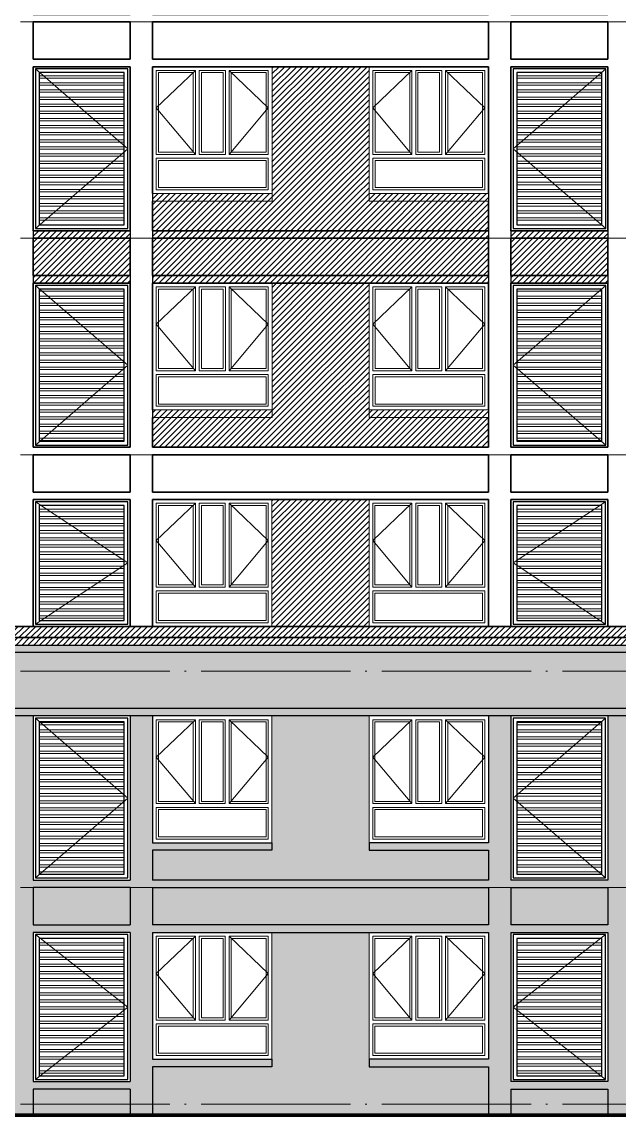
# Model space of a CAD drawing. Extents: x -518115 to 389031, y -231062 to 1628073.
# Drawn here: x 21817 to 29817, y 123274 to 137949 of the extents above; entities that cross this region are included whole.
import ezdxf

# ---------------------------------------------------------------- set-up
doc = ezdxf.new("R2010")
doc.units = 0
doc.header["$LTSCALE"] = 1000
doc.header["$MEASUREMENT"] = 0
doc.linetypes.add('DOTE', pattern=[2.42, 2, -0.2, 0.02, -0.2])
for name, color, linetype in [('3-剖面填充（细）', 250, 'Continuous'), ('5-平立面看线1', 45, 'Continuous'), ('看线', 251, 'Continuous')]:
    doc.layers.add(name, color=color, linetype=linetype)
for name, color, linetype, lineweight in [('DOTE', 19, 'DOTE', 9), ('WINDOW', 144, 'Continuous', 15), ('立面-中轮廓线', 213, 'Continuous', 35), ('立面-普通轮廓', 7, 'Continuous', 18), ('立面-窗', 129, 'Continuous', 30), ('立面-窗开启线', 250, 'Continuous', 13)]:
    doc.layers.add(name, color=color, linetype=linetype, lineweight=lineweight)
pattern_1 = [(45, (-407300, 91072.64), (-39.2886205, 39.2886205), [])]
pattern_2 = [(45, (0, 0), (-39.2886205, 39.2886205), [])]
pattern_3 = [(180, (-1300, -2250.04), (-7e-15, -95.25), []), (180, (-1331.75, -2218.29), (-7e-15, -95.25), [])]
pattern_4 = [(180, (-7e-10, -2250.04), (-7e-15, -95.25), []), (180, (-31.75, -2218.29), (-7e-15, -95.25), [])]

# ---------------------------------------------------------------- blocks, each defined once
blk = doc.blocks.new('GHFHTFHFTHF')
at = {"layer": '3-剖面填充（细）'}
h = blk.add_hatch(dxfattribs=at)
h.set_pattern_fill('ANSI31', color=256, scale=35)
h.set_pattern_definition(pattern_2)
h.paths.add_polyline_path([(432467, 44576), (433767, 44576), (433767, 46276), (432467, 46276)])
h = blk.add_hatch(dxfattribs=at)
h.set_pattern_fill('ANSI31', color=256, scale=35)
h.set_pattern_definition(pattern_2)
h.paths.add_polyline_path([(430867, 44076), (435367, 44076), (435367, 44576), (430867, 44576)])
for p, q in [((430867, 44576), (430867, 44476)), ((430867, 44476), (430867, 44076)), ((435367, 44576), (435367, 44476))]:
    blk.add_line(p, q, dxfattribs=at)
blk = doc.blocks.new('A$C36833A54')
at = {"layer": '立面-窗开启线', "ltscale": 0.5, "true_color": 0x88471b}
h = blk.add_hatch(dxfattribs=at)
h.set_pattern_fill('ANSI32', color=36, scale=20, angle=135)
h.set_pattern_definition(pattern_3)
edge = h.paths.add_edge_path()
edge.add_line((-80, -41), (-80, -1920))
edge.add_line((-80, -1920), (-1213, -1920))
edge.add_line((-1220, -1920), (-1220, -80))
edge.add_line((-1220, -80), (-80, -80))
at = {"layer": '立面-普通轮廓'}
blk.add_lwpolyline([(-1300, -2000), (0, -2000), (0, 0), (-1300, 0)], close=True, dxfattribs=at)
at = {"layer": '立面-窗'}
for points in [[(-1270, -1970), (-30, -1970), (-30, -30), (-1270, -30)], [(-1220, -1920), (-80, -1920), (-80, -80), (-1220, -80)]]:
    blk.add_lwpolyline(points, close=True, dxfattribs=at)
at = {"layer": '立面-窗开启线', "ltscale": 0.5}
blk.add_lwpolyline([(-1270, -30), (-30, -1000), (-1270, -1970)], dxfattribs=at)
blk = doc.blocks.new('A$C2EEC76F5')
at = {"layer": '立面-窗开启线', "ltscale": 0.5, "true_color": 0x88471b}
h = blk.add_hatch(dxfattribs=at)
h.set_pattern_fill('ANSI32', color=36, scale=20, angle=135)
h.set_pattern_definition(pattern_3)
edge = h.paths.add_edge_path()
edge.add_line((-80, -41), (-80, -1920))
edge.add_line((-80, -1920), (-1213, -1920))
edge.add_line((-1220, -1920), (-1220, -80))
edge.add_line((-1220, -80), (-80, -80))
at = {"layer": '立面-普通轮廓'}
blk.add_lwpolyline([(-1300, -2000), (0, -2000), (0, 0), (-1300, 0)], close=True, dxfattribs=at)
at = {"layer": '立面-窗'}
for points in [[(-1270, -1970), (-30, -1970), (-30, -30), (-1270, -30)], [(-1220, -1920), (-80, -1920), (-80, -80), (-1220, -80)]]:
    blk.add_lwpolyline(points, close=True, dxfattribs=at)
at = {"layer": '立面-窗开启线', "ltscale": 0.5}
blk.add_lwpolyline([(-30, -30), (-1270, -1000), (-30, -1970)], dxfattribs=at)
blk = doc.blocks.new('A$C12A941BB')
at = {"layer": '立面-窗开启线', "ltscale": 0.5, "true_color": 0x88471b}
h = blk.add_hatch(dxfattribs=at)
h.set_pattern_fill('ANSI32', color=36, scale=20, angle=135)
h.set_pattern_definition(pattern_4)
edge = h.paths.add_edge_path()
edge.add_line((1220, -41), (1220, -2120))
edge.add_line((1220, -2120), (80, -2120))
edge.add_line((80, -2114), (80, -80))
edge.add_line((80, -80), (1220, -80))
at = {"layer": '立面-普通轮廓'}
blk.add_lwpolyline([(0, -2200), (1300, -2200), (1300, 0), (0, 0)], close=True, dxfattribs=at)
at = {"layer": '立面-窗'}
for points in [[(30, -2170), (1270, -2170), (1270, -30), (30, -30)], [(80, -2120), (1220, -2120), (1220, -80), (80, -80)]]:
    blk.add_lwpolyline(points, close=True, dxfattribs=at)
at = {"layer": '立面-窗开启线', "ltscale": 0.5}
blk.add_lwpolyline([(30, -30), (1270, -1100), (30, -2170)], dxfattribs=at)
blk = doc.blocks.new('A$C04AD5CC0')
at = {"layer": '立面-窗开启线', "ltscale": 0.5, "true_color": 0x88471b}
h = blk.add_hatch(dxfattribs=at)
h.set_pattern_fill('ANSI32', color=36, scale=20, angle=135)
h.set_pattern_definition(pattern_3)
edge = h.paths.add_edge_path()
edge.add_line((-80, -41), (-80, -2120))
edge.add_line((-80, -2120), (-1220, -2120))
edge.add_line((-1220, -2114), (-1220, -80))
edge.add_line((-1220, -80), (-80, -80))
at = {"layer": '立面-普通轮廓'}
blk.add_lwpolyline([(-1300, -2200), (0, -2200), (0, 0), (-1300, 0)], close=True, dxfattribs=at)
at = {"layer": '立面-窗'}
for points in [[(-1270, -2170), (-30, -2170), (-30, -30), (-1270, -30)], [(-1220, -2120), (-80, -2120), (-80, -80), (-1220, -80)]]:
    blk.add_lwpolyline(points, close=True, dxfattribs=at)
at = {"layer": '立面-窗开启线', "ltscale": 0.5}
blk.add_lwpolyline([(-30, -30), (-1270, -1100), (-30, -2170)], dxfattribs=at)
blk = doc.blocks.new('A$C612F19F3')
at = {"layer": 'WINDOW'}
for points in [[(50, -50), (575, -50), (575, -1175), (50, -1175)], [(975, -50), (625, -50), (625, -1175), (975, -1175)], [(1550, -50), (1025, -50), (1025, -1175), (1550, -1175)], [(50, -1225), (1550, -1225), (1550, -1650), (50, -1650)]]:
    blk.add_lwpolyline(points, close=True, dxfattribs=at)
at = {"layer": 'WINDOW', "color": 250}
for points in [[(80, -80), (545, -80), (545, -1145), (80, -1145)], [(945, -80), (655, -80), (655, -1145), (945, -1145)], [(1520, -80), (1055, -80), (1055, -1145), (1520, -1145)], [(80, -1255), (1520, -1255), (1520, -1620), (80, -1620)]]:
    blk.add_lwpolyline(points, close=True, dxfattribs=at)
at = {"layer": '立面-普通轮廓'}
blk.add_lwpolyline([(0, 0), (1600, 0), (1600, -1700), (0, -1700)], close=True, dxfattribs=at)
at = {"layer": '立面-窗开启线', "color": 251, "ltscale": 0.5, "true_color": 0x636466}
for points in [[(575, -50), (50, -550), (575, -1175)], [(1025, -50), (1550, -550), (1025, -1175)]]:
    blk.add_lwpolyline(points, dxfattribs=at)
blk = doc.blocks.new('A$C190D6931')
blk.add_blockref('A$C612F19F3', (-1600, 1700))
blk = doc.blocks.new('GDGTFHFHFGHB')
at = {"layer": '立面-中轮廓线'}
for p, q in [((429267, 38176), (429267, 37676)), ((430567, 38176), (430567, 37676)), ((430867, 38176), (430867, 37676)), ((435367, 38176), (435367, 37676)), ((435667, 38176), (435667, 37676)), ((436967, 38176), (436967, 37676)), ((429267, 37576), (429267, 35376)), ((430567, 37576), (430567, 35376)), ((430867, 37576), (430867, 35876)), ((435367, 37576), (435367, 35876)), ((435667, 37576), (435667, 35376)), ((436967, 37576), (436967, 35376)), ((430867, 35776), (430867, 35376)), ((435367, 35776), (435367, 35376))]:
    blk.add_line(p, q, dxfattribs=at)
for points in [[(429267, 37676), (430567, 37676)], [(430567, 37576), (429267, 37576)], [(435367, 37676), (430867, 37676)], [(430867, 37576), (435367, 37576)], [(436967, 37676), (435667, 37676)], [(435667, 37576), (436967, 37576)], [(429267, 35376), (430567, 35376)], [(435367, 35376), (430867, 35376)], [(436967, 35376), (435667, 35376)], [(430567, 35276), (429267, 35276)], [(430867, 35276), (435367, 35276)], [(435667, 35276), (436967, 35276)]]:
    blk.add_lwpolyline(points, dxfattribs=at)
at = {"layer": '立面-普通轮廓'}
for points in [[(430867, 35876), (432467, 35876), (432467, 35776), (430867, 35776)], [(435367, 35876), (433767, 35876), (433767, 35776), (435367, 35776)]]:
    blk.add_lwpolyline(points, dxfattribs=at)
for name, p in [('A$C12A941BB', (429267, 37576)), ('A$C190D6931', (432467, 35876)), ('A$C190D6931', (435367, 35876)), ('A$C04AD5CC0', (436967, 37576))]:
    blk.add_blockref(name, p)
blk = doc.blocks.new('A$C2FD21DA3')
at = {"layer": '立面-窗开启线', "ltscale": 0.5, "true_color": 0x88471b}
h = blk.add_hatch(dxfattribs=at)
h.set_pattern_fill('ANSI32', color=36, scale=20, angle=135)
h.set_pattern_definition(pattern_4)
edge = h.paths.add_edge_path()
edge.add_line((1220, -41), (1220, -1620))
edge.add_line((1220, -1620), (80, -1620))
edge.add_line((80, -1614), (80, -80))
edge.add_line((80, -80), (1220, -80))
at = {"layer": '立面-普通轮廓'}
blk.add_lwpolyline([(0, -1700), (1300, -1700), (1300, 0), (0, 0)], close=True, dxfattribs=at)
at = {"layer": '立面-窗'}
for points in [[(30, -1670), (1270, -1670), (1270, -30), (30, -30)], [(80, -1620), (1220, -1620), (1220, -80), (80, -80)]]:
    blk.add_lwpolyline(points, close=True, dxfattribs=at)
at = {"layer": '立面-窗开启线', "ltscale": 0.5}
blk.add_lwpolyline([(1270, -30), (30, -850), (1270, -1670)], dxfattribs=at)
blk = doc.blocks.new('A$C74FB5F66')
at = {"layer": '立面-窗开启线', "ltscale": 0.5, "true_color": 0x88471b}
h = blk.add_hatch(dxfattribs=at)
h.set_pattern_fill('ANSI32', color=36, scale=20, angle=135)
h.set_pattern_definition(pattern_3)
edge = h.paths.add_edge_path()
edge.add_line((-80, -41), (-80, -1620))
edge.add_line((-80, -1620), (-1220, -1620))
edge.add_line((-1220, -1614), (-1220, -80))
edge.add_line((-1220, -80), (-80, -80))
at = {"layer": '立面-普通轮廓'}
blk.add_lwpolyline([(-1300, -1700), (0, -1700), (0, 0), (-1300, 0)], close=True, dxfattribs=at)
at = {"layer": '立面-窗'}
for points in [[(-1270, -1670), (-30, -1670), (-30, -30), (-1270, -30)], [(-1220, -1620), (-80, -1620), (-80, -80), (-1220, -80)]]:
    blk.add_lwpolyline(points, close=True, dxfattribs=at)
at = {"layer": '立面-窗开启线', "ltscale": 0.5}
blk.add_lwpolyline([(-1270, -30), (-30, -850), (-1270, -1670)], dxfattribs=at)
blk = doc.blocks.new('A$C679A16A1')
at = {"layer": '3-剖面填充（细）'}
h = blk.add_hatch(dxfattribs=at)
h.set_pattern_fill('ANSI31', color=256, scale=35)
h.set_pattern_definition([(45, (-443066.58, -35376.04), (-39.2886205, 39.2886205), [])])
h.paths.add_polyline_path([(1300, -700), (1300, 0), (0, 0), (0, -700)])
h = blk.add_hatch(dxfattribs=at)
h.set_pattern_fill('ANSI31', color=256, scale=35)
h.set_pattern_definition([(45, (-441466.58, -35376.04), (-39.2886205, 39.2886205), [])])
h.paths.add_polyline_path([(6100, -700), (6100, 0), (1600, 0), (1600, -700)])
h = blk.add_hatch(dxfattribs=at)
h.set_pattern_fill('ANSI31', color=256, scale=35)
h.set_pattern_definition([(45, (-436666.58, -35376.04), (-39.2886205, 39.2886205), [])])
h.paths.add_polyline_path([(7700, -700), (7700, 0), (6400, 0), (6400, -700)])
at = {"color": 7}
for p, q in [((0, 0), (1300, 0)), ((0, -100), (1300, -100)), ((1600, 0), (6100, 0)), ((1600, -100), (6100, -100)), ((6400, 0), (7700, 0)), ((6400, -100), (7700, -100)), ((0, -600), (1300, -600)), ((0, -700), (1300, -700)), ((1600, -600), (6100, -600)), ((1600, -700), (6100, -700)), ((6400, -600), (7700, -600)), ((6400, -700), (7700, -700))]:
    blk.add_line(p, q, dxfattribs=at)
at = {"layer": '3-剖面填充（细）'}
for p, q in [((0, 0), (0, -100)), ((1300, 0), (1300, -100)), ((1600, 0), (1600, -100)), ((6100, 0), (6100, -100)), ((6400, 0), (6400, -100)), ((7700, 0), (7700, -100)), ((0, -600), (0, -700)), ((1300, -600), (1300, -700)), ((1600, -600), (1600, -700)), ((6100, -600), (6100, -700)), ((6400, -600), (6400, -700)), ((7700, -600), (7700, -700))]:
    blk.add_line(p, q, dxfattribs=at)

msp = doc.modelspace()

# ---------------------------------------------------------------- hatches: boundary and pattern name
at = {"layer": '3-剖面填充（细）'}
h = msp.add_hatch(dxfattribs=at)
h.set_pattern_fill('ANSI31', color=256, scale=35)
h.set_pattern_definition(pattern_1)
h.paths.add_polyline_path([(25166.6, 135648.6), (26466.6, 135648.6), (26466.6, 137348.6), (25166.6, 137348.6)])
h = msp.add_hatch(dxfattribs=at)
h.set_pattern_fill('ANSI31', color=256, scale=35)
h.set_pattern_definition(pattern_1)
h.paths.add_polyline_path([(23566.6, 135148.6), (28066.6, 135148.6), (28066.6, 135648.6), (23566.6, 135648.6)])
h = msp.add_hatch(dxfattribs=at)
h.set_pattern_fill('ANSI31', color=256, scale=35)
h.set_pattern_definition([(45, (-407300, 85272.64), (-39.2886205, 39.2886205), [])])
h.paths.add_polyline_path([(25166.6, 129848.6), (26466.6, 129848.6), (26466.6, 131548.6), (25166.6, 131548.6)])
h = msp.add_hatch(dxfattribs=at)
h.set_pattern_fill('ANSI31', color=256, scale=35)
h.set_pattern_definition([(45, (-405400, 85272.64), (-39.2886205, 39.2886205), [])])
h.paths.add_polyline_path([(15716.6, 129698.6), (60916.6, 129698.6), (60916.6, 129848.6), (15716.6, 129848.6)])
h = msp.add_hatch(dxfattribs=at)
h.set_pattern_fill('混凝土', color=251, scale=40)
h.set_pattern_definition([(50, (-395386, 99772.64), (286.90407, -25.10085), [30, -330]), (355, (-395386, 99772.64), (-55.50053, 300.87685), [24, -264]), (100.4514, (-395362.1, 99770.55), (231.40375, 275.77582), [25.49608, -280.45684]), (46.1842, (-395386, 99852.64), (426.89642, -66.2076), [45, -495]), (96.6356, (-395350.43, 99847.12), (373.8651, 389.64715), [38.2441, -420.6852]), (351.1842, (-395386, 99852.64), (373.86478, 389.64744), [36, -396]), (21, (-395346, 99832.64), (238.76282, -161.04756), [30, -330]), (326, (-395346, 99832.64), (97.32613, 290.06002), [24, -264]), (71.4514, (-395326.1, 99819.22), (336.08905, 129.0122), [25.49608, -280.45684]), (37.5, (-395386, 99772.64), (4.863942, 133.157542), [0, -260.8, 0, -268, 0, -265]), (7.5, (-395386, 99772.64), (105.227815, 157.764685), [0, -152.8, 0, -254.8, 0, -101]), (327.5, (-395475.2, 99772.64), (213.528974, -9.021949), [0, -100, 0, -312, 0, -414]), (317.5, (-395515.2, 99772.64), (233.27447, 40.04199), [0, -130, 0, -207.2, 0, -294])])
h.paths.add_polyline_path([(40616.6, 128648.6), (38816.6, 128648.6), (38816.6, 126448.6), (40616.6, 126448.6)], flags=16)
h.paths.add_polyline_path([(48566.6, 125748.6), (50166.6, 125748.6), (50166.6, 124048.6), (48566.6, 124048.6)], flags=16)
h.paths.add_polyline_path([(48566.6, 128648.6), (50166.6, 128648.6), (50166.6, 126948.6), (48566.6, 126948.6)], flags=16)
h.paths.add_polyline_path([(46966.6, 125748.6), (48266.6, 125748.6), (48266.6, 123748.6), (46966.6, 123748.6)], flags=16)
h.paths.add_polyline_path([(46966.6, 128648.6), (48266.6, 128648.6), (48266.6, 126448.6), (46966.6, 126448.6)], flags=16)
h.paths.add_polyline_path([(42266.6, 125748.6), (42266.6, 124648.6), (42016.6, 124648.6), (42016.6, 124048.6), (42066.6, 124048.6), (42066.6, 123948.6), (42016.6, 123948.6), (42016.6, 124048.6), (46666.6, 124048.6), (46666.6, 125748.6), (45166.5, 125748.6), (45166.5, 124648.6), (44366.6, 124648.6), (44366.6, 125748.6)], flags=16)
h.paths.add_polyline_path([(42266.6, 128648.6), (42266.6, 127548.6), (42016.6, 127548.6), (42016.6, 126448.6), (46666.6, 126448.6), (46666.6, 128648.6), (45166.5, 128648.6), (45166.5, 127548.6), (44366.6, 127548.6), (44366.6, 128648.6)], flags=16)
h.paths.add_polyline_path([(38816.6, 125748.6), (40616.6, 125748.6), (40616.6, 124048.6), (38816.6, 124048.6)], flags=16)
h.paths.add_polyline_path([(53066.6, 125748.6), (51466.6, 125748.6), (51466.6, 124048.6), (53066.6, 124048.6)], flags=16)
h.paths.add_polyline_path([(53066.6, 128648.6), (51466.6, 128648.6), (51466.6, 126948.6), (53066.6, 126948.6)], flags=16)
h.paths.add_polyline_path([(54666.6, 125748.6), (53366.6, 125748.6), (53366.6, 123748.6), (54666.6, 123748.6)], flags=16)
h.paths.add_polyline_path([(54666.6, 128648.6), (53366.6, 128648.6), (53366.6, 126448.6), (54666.6, 126448.6)], flags=16)
h.paths.add_polyline_path([(59366.6, 125748.6), (59366.6, 124648.6), (59616.6, 124648.6), (59616.6, 124048.6), (59566.6, 124048.6), (59566.6, 123948.6), (59616.6, 123948.6), (59616.6, 124048.6), (54966.6, 124048.6), (54966.6, 125748.6), (56466.7, 125748.6), (56466.7, 124648.6), (57266.6, 124648.6), (57266.6, 125748.6)], flags=16)
h.paths.add_polyline_path([(59366.6, 128648.6), (59366.6, 127548.6), (59616.6, 127548.6), (59616.6, 126448.6), (54966.6, 126448.6), (54966.6, 128648.6), (56466.7, 128648.6), (56466.7, 127548.6), (57266.6, 127548.6), (57266.6, 128648.6)], flags=16)
h.paths.add_polyline_path([(62816.6, 125748.6), (61016.6, 125748.6), (61016.6, 124048.6), (62816.6, 124048.6)], flags=16)
h.paths.add_polyline_path([(36016.6, 128648.6), (37816.6, 128648.6), (37816.6, 126448.6), (36016.6, 126448.6)], flags=16)
h.paths.add_polyline_path([(28066.6, 125748.6), (26466.6, 125748.6), (26466.6, 124048.6), (28066.6, 124048.6)], flags=16)
h.paths.add_polyline_path([(28066.6, 128648.6), (26466.6, 128648.6), (26466.6, 126948.6), (28066.6, 126948.6)], flags=16)
h.paths.add_polyline_path([(29666.6, 125748.6), (28366.6, 125748.6), (28366.6, 123748.6), (29666.6, 123748.6)], flags=16)
h.paths.add_polyline_path([(29666.6, 128648.6), (28366.6, 128648.6), (28366.6, 126448.6), (29666.6, 126448.6)], flags=16)
h.paths.add_polyline_path([(34366.6, 125748.6), (34366.6, 124648.6), (34616.6, 124648.6), (34616.6, 124048.6), (34566.6, 124048.6), (34566.6, 123948.6), (34616.6, 123948.6), (34616.6, 124048.6), (29966.6, 124048.6), (29966.6, 125748.6), (31466.7, 125748.6), (31466.7, 124648.6), (32266.6, 124648.6), (32266.6, 125748.6)], flags=16)
h.paths.add_polyline_path([(34366.6, 128648.6), (34366.6, 127548.6), (34616.6, 127548.6), (34616.6, 126448.6), (29966.6, 126448.6), (29966.6, 128648.6), (31466.7, 128648.6), (31466.7, 127548.6), (32266.6, 127548.6), (32266.6, 128648.6)], flags=16)
h.paths.add_polyline_path([(37816.6, 125748.6), (36016.6, 125748.6), (36016.6, 124048.6), (37816.6, 124048.6)], flags=16)
h.paths.add_polyline_path([(23566.6, 125748.6), (25166.6, 125748.6), (25166.6, 124048.6), (23566.6, 124048.6)], flags=16)
h.paths.add_polyline_path([(23566.6, 128648.6), (25166.6, 128648.6), (25166.6, 126948.6), (23566.6, 126948.6)], flags=16)
h.paths.add_polyline_path([(21966.6, 125748.6), (23266.6, 125748.6), (23266.6, 123748.6), (21966.6, 123748.6)], flags=16)
h.paths.add_polyline_path([(21966.6, 128648.6), (23266.6, 128648.6), (23266.6, 126448.6), (21966.6, 126448.6)], flags=16)
h.paths.add_polyline_path([(17266.6, 125748.6), (17266.6, 124648.6), (17016.6, 124648.6), (17016.6, 124048.6), (17066.6, 124048.6), (17066.6, 123948.6), (17016.6, 123948.6), (17016.6, 124048.6), (21666.6, 124048.6), (21666.6, 125748.6), (20166.5, 125748.6), (20166.5, 124648.6), (19366.6, 124648.6), (19366.6, 125748.6)], flags=16)
h.paths.add_polyline_path([(17266.6, 128648.6), (17266.6, 127548.6), (17016.6, 127548.6), (17016.6, 126448.6), (21666.6, 126448.6), (21666.6, 128648.6), (20166.5, 128648.6), (20166.5, 127548.6), (19366.6, 127548.6), (19366.6, 128648.6)], flags=16)
h.paths.add_polyline_path([(13816.6, 125748.6), (15616.6, 125748.6), (15616.6, 124048.6), (13816.6, 124048.6)], flags=16)
h.paths.add_polyline_path([(13216.6, 126398.6), (13216.6, 125848.6), (13066.6, 125848.6), (13066.6, 125748.6), (13216.6, 125748.6), (13216.6, 124048.6), (13066.6, 124048.6), (13066.6, 123948.6), (13216.6, 123948.6), (13216.6, 123298.6), (63416.6, 123298.6), (63416.6, 123948.6), (63566.6, 123948.6), (63566.6, 124048.6), (63416.6, 124048.6), (63416.6, 125748.6), (63566.6, 125748.6), (63566.6, 125848.6), (63416.6, 125848.6), (63416.6, 126398.6), (60766.6, 126398.6), (60766.6, 129598.6), (15866.6, 129598.6), (15866.6, 126398.6)])
h = msp.add_hatch(dxfattribs=at)
h.set_pattern_fill('ANSI31', color=256, scale=35)
h.set_pattern_definition([(45, (-405250, 85122.64), (-39.2886205, 39.2886205), [])])
h.paths.add_polyline_path([(15866.6, 129598.6), (60766.6, 129598.6), (60766.6, 129698.6), (15866.6, 129698.6)])

# ---------------------------------------------------------------- linework, layer by layer
for p, q in [((23566.6, 135648.6), (23566.6, 135548.6)), ((28066.6, 135648.6), (28066.6, 135548.6)), ((23566.6, 135548.6), (23566.6, 135148.6)), ((15866.6, 129598.6), (60766.6, 129598.6))]:
    msp.add_line(p, q, dxfattribs=at)
at = {"layer": '3-剖面填充（细）', "color": 252, "true_color": 0x939598}
msp.add_lwpolyline([(34716.6, 124048.6), (34716.6, 128748.6), (16916.6, 128748.6), (16916.6, 124048.6)], dxfattribs=at)
at = {"layer": '5-平立面看线1', "color": 1, "ltscale": 0.8, "const_width": 50}
msp.add_lwpolyline([(64516.6, 123298.6), (12116.6, 123298.6)], dxfattribs=at)
at = {"layer": 'DOTE', "linetype": 'DOTE'}
for p, q in [((12116.6, 137948.6), (64516.6, 137948.6)), ((12116.6, 135048.6), (64516.6, 135048.6)), ((12116.6, 132148.6), (64516.6, 132148.6)), ((12116.6, 129248.6), (64516.6, 129248.6)), ((12116.6, 126348.6), (64516.6, 126348.6)), ((12116.6, 123448.6), (64516.6, 123448.6))]:
    msp.add_line(p, q, dxfattribs=at)
at = {"layer": '看线', "color": 30}
for p, q in [((21966.6, 128648.6), (21966.6, 126448.6)), ((23266.6, 128648.6), (23266.6, 126448.6)), ((23566.6, 128648.6), (23566.6, 126948.6)), ((28066.6, 128648.6), (28066.6, 126948.6)), ((28366.6, 128648.6), (28366.6, 126448.6)), ((29666.6, 128648.6), (29666.6, 126448.6)), ((23566.6, 126848.6), (23566.6, 126448.6)), ((28066.6, 126848.6), (28066.6, 126448.6)), ((21966.6, 126348.6), (21966.6, 125848.6)), ((23266.6, 126348.6), (23266.6, 125848.6)), ((23566.6, 126348.6), (23566.6, 125848.6)), ((28066.6, 126348.6), (28066.6, 125848.6)), ((28366.6, 126348.6), (28366.6, 125848.6)), ((29666.6, 126348.6), (29666.6, 125848.6)), ((21966.6, 125748.6), (21966.6, 123748.6)), ((23266.6, 125748.6), (23266.6, 123748.6)), ((23566.6, 125748.6), (23566.6, 124048.6)), ((28066.6, 125748.6), (28066.6, 124048.6)), ((28366.6, 125748.6), (28366.6, 123748.6)), ((29666.6, 125748.6), (29666.6, 123748.6)), ((23566.6, 123948.6), (23566.6, 123298.6)), ((28066.6, 123948.6), (28066.6, 123298.6)), ((21966.6, 123648.6), (21966.6, 123298.6)), ((23266.6, 123648.6), (23266.6, 123298.6)), ((28366.6, 123648.6), (28366.6, 123298.6)), ((29666.6, 123648.6), (29666.6, 123298.6))]:
    msp.add_line(p, q, dxfattribs=at)
for points in [[(35666.6, 124048.6), (35666.6, 129498.6), (15966.6, 129498.6), (15966.6, 124048.6)], [(34616.6, 124048.6), (34616.6, 128648.6), (17016.6, 128648.6), (17016.6, 124048.6)], [(23566.6, 126948.6), (25166.6, 126948.6), (25166.6, 126848.6), (23566.6, 126848.6)], [(28066.6, 126948.6), (26466.6, 126948.6), (26466.6, 126848.6), (28066.6, 126848.6)], [(21966.6, 126448.6), (23266.6, 126448.6)], [(28066.6, 126448.6), (23566.6, 126448.6)], [(29666.6, 126448.6), (28366.6, 126448.6)], [(23266.6, 126348.6), (21966.6, 126348.6)], [(23566.6, 126348.6), (28066.6, 126348.6)], [(28366.6, 126348.6), (29666.6, 126348.6)], [(21966.6, 125848.6), (23266.6, 125848.6)], [(28066.6, 125848.6), (23566.6, 125848.6)], [(29666.6, 125848.6), (28366.6, 125848.6)], [(23266.6, 125748.6), (21966.6, 125748.6)], [(23566.6, 125748.6), (28066.6, 125748.6)], [(28366.6, 125748.6), (29666.6, 125748.6)], [(23566.6, 124048.6), (25166.6, 124048.6), (25166.6, 123948.6), (23566.6, 123948.6)], [(28066.6, 124048.6), (26466.6, 124048.6), (26466.6, 123948.6), (28066.6, 123948.6)], [(21966.6, 123748.6), (23266.6, 123748.6)], [(29666.6, 123748.6), (28366.6, 123748.6)], [(23266.6, 123648.6), (21966.6, 123648.6)], [(28366.6, 123648.6), (29666.6, 123648.6)]]:
    msp.add_lwpolyline(points, dxfattribs=at)
at = {"layer": '立面-中轮廓线'}
for p, q in [((21966.6, 132148.6), (21966.6, 131648.6)), ((23266.6, 132148.6), (23266.6, 131648.6)), ((23566.6, 132148.6), (23566.6, 131648.6)), ((28066.6, 132148.6), (28066.6, 131648.6)), ((28366.6, 132148.6), (28366.6, 131648.6)), ((29666.6, 132148.6), (29666.6, 131648.6)), ((21966.6, 131548.6), (21966.6, 129848.6)), ((23266.6, 131548.6), (23266.6, 129848.6)), ((23566.6, 131548.6), (23566.6, 129848.6)), ((28066.6, 131548.6), (28066.6, 129848.6)), ((28366.6, 131548.6), (28366.6, 129848.6)), ((29666.6, 131548.6), (29666.6, 129848.6))]:
    msp.add_line(p, q, dxfattribs=at)
at = {"layer": '立面-中轮廓线', "color": 2}
msp.add_line((15716.6, 129698.6), (35916.6, 129698.6), dxfattribs=at)
at = {"layer": '立面-中轮廓线'}
for points in [[(21966.6, 131648.6), (23266.6, 131648.6)], [(28066.6, 131648.6), (23566.6, 131648.6)], [(29666.6, 131648.6), (28366.6, 131648.6)], [(23266.6, 131548.6), (21966.6, 131548.6)], [(23566.6, 131548.6), (28066.6, 131548.6)], [(28366.6, 131548.6), (29666.6, 131548.6)]]:
    msp.add_lwpolyline(points, dxfattribs=at)
at = {"layer": '立面-中轮廓线', "color": 2}
msp.add_lwpolyline([(35766.6, 129598.6), (35766.6, 129698.6), (35916.6, 129698.6), (35916.6, 129848.6), (15716.6, 129848.6), (15716.6, 129698.6), (15866.6, 129698.6), (15866.6, 129598.6)], dxfattribs=at)

# ---------------------------------------------------------------- block references
for name, p in [('GDGTFHFHFGHB', (-407300, 102672.6)), ('GDGTFHFHFGHB', (-407300, 99772.6)), ('GDGTFHFHFGHB', (-407300, 96872.6)), ('A$C679A16A1', (21966.6, 135148.7)), ('GHFHTFHFTHF', (-407300, 88172.6)), ('A$C74FB5F66', (23266.6, 131548.6)), ('A$C190D6931', (25166.6, 129848.6)), ('A$C190D6931', (28066.6, 129848.6)), ('A$C2FD21DA3', (28366.6, 131548.6)), ('A$C12A941BB', (21966.6, 128648.6)), ('A$C190D6931', (25166.6, 126948.6)), ('A$C190D6931', (28066.6, 126948.6)), ('A$C04AD5CC0', (29666.6, 128648.6)), ('A$C36833A54', (23266.6, 125748.6)), ('A$C190D6931', (25166.6, 124048.6)), ('A$C190D6931', (28066.6, 124048.6)), ('A$C2EEC76F5', (29666.6, 125748.6))]:
    msp.add_blockref(name, p)

doc.saveas('drawing.dxf')
